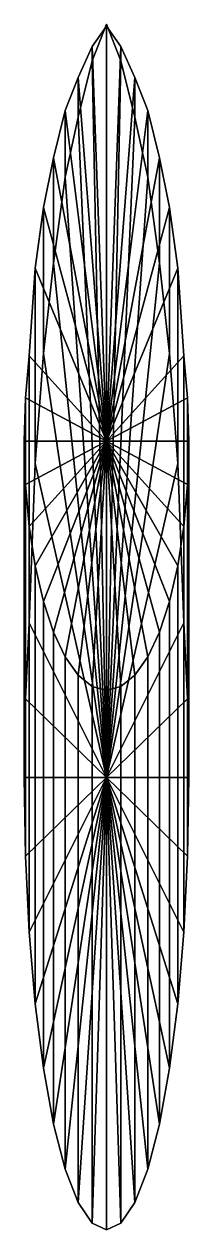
# Model space of a CAD drawing. Extents: x -0.8 to 0.8, y -4.4 to 7.3.
import ezdxf

# ---------------------------------------------------------------- set-up
doc = ezdxf.new("R2010")
doc.units = 0
doc.layers.add('CYLINDER', color=7, linetype='CONTINUOUS')

msp = doc.modelspace()

# ---------------------------------------------------------------- meshes
at = {"layer": 'CYLINDER'}
mesh = msp.add_polyface(dxfattribs=at)
corners = [(0, 0, -2.2705), (0, 3.2614, 11.921), (0.7984, 0, -2.2705), (0.7984, 0, -2.2705), (0.7984, 3.2614, 11.921), (0.7984, 3.2614, 11.921), (0.7862, 0.7618, -2.2705), (0.7862, 0.7618, -2.2705), (0.7862, 3.681, 11.921), (0.7862, 3.681, 11.921), (0.7502, 1.5004, -2.2705), (0.7502, 1.5004, -2.2705), (0.7502, 4.0878, 11.921), (0.7502, 4.0878, 11.921), (0.6914, 3.0449, -2.2705), (0.6914, 3.0449, -2.2705), (0.6914, 4.9384, 11.921), (0.6914, 4.9384, 11.921), (0.6116, 4.1122, -2.2705), (0.6116, 4.1122, -2.2705), (0.6116, 5.5262, 11.921), (0.6116, 5.5262, 11.921), (0.5132, 4.9874, -2.2705), (0.5132, 4.9874, -2.2705), (0.5132, 6.0082, 11.921), (0.5132, 6.0082, 11.921), (0.3992, 5.8214, -2.2705), (0.3992, 5.8214, -2.2705), (0.3992, 6.4675, 11.921), (0.3992, 6.4675, 11.921), (0.2731, 6.403, -2.2705), (0.2731, 6.403, -2.2705), (0.2731, 6.7879, 11.921), (0.2731, 6.7879, 11.921), (0.1386, 6.9506, -2.2705), (0.1386, 6.9506, -2.2705), (0.1386, 7.0894, 11.921), (0.1386, 7.0894, 11.921), (0, 7.3061, -2.2705), (0, 7.3061, -2.2705), (0, 7.2853, 11.921), (0, 7.2853, 11.921), (-0.1386, 6.9506, -2.2705), (-0.1386, 6.9506, -2.2705), (-0.1386, 7.0894, 11.921), (-0.1386, 7.0894, 11.921), (-0.2731, 6.403, -2.2705), (-0.2731, 6.403, -2.2705), (-0.2731, 6.7879, 11.921), (-0.2731, 6.7879, 11.921), (-0.3992, 5.8214, -2.2705), (-0.3992, 5.8214, -2.2705), (-0.3992, 6.4675, 11.921), (-0.3992, 6.4675, 11.921), (-0.5132, 4.9874, -2.2705), (-0.5132, 4.9874, -2.2705), (-0.5132, 6.0082, 11.921), (-0.5132, 6.0082, 11.921), (-0.6116, 4.1122, -2.2705), (-0.6116, 4.1122, -2.2705), (-0.6116, 5.5262, 11.921), (-0.6116, 5.5262, 11.921), (-0.6914, 3.0449, -2.2705), (-0.6914, 3.0449, -2.2705), (-0.6914, 4.9384, 11.921), (-0.6914, 4.9384, 11.921), (-0.7502, 1.5004, -2.2705), (-0.7502, 1.5004, -2.2705), (-0.7502, 4.0878, 11.921), (-0.7502, 4.0878, 11.921), (-0.7862, 0.7618, -2.2705), (-0.7862, 0.7618, -2.2705), (-0.7862, 3.681, 11.921), (-0.7862, 3.681, 11.921), (-0.7984, 0, -2.2705), (-0.7984, 0, -2.2705), (-0.7984, 3.2614, 11.921), (-0.7984, 3.2614, 11.921), (-0.7862, -0.7618, -2.2705), (-0.7862, -0.7618, -2.2705), (-0.7862, 2.8419, 11.921), (-0.7862, 2.8419, 11.921), (-0.7502, -1.5004, -2.2705), (-0.7502, -1.5004, -2.2705), (-0.7502, 2.4351, 11.921), (-0.7502, 2.4351, 11.921), (-0.6914, -2.1935, -2.2705), (-0.6914, -2.1935, -2.2705), (-0.6914, 2.0534, 11.921), (-0.6914, 2.0534, 11.921), (-0.6116, -2.8198, -2.2705), (-0.6116, -2.8198, -2.2705), (-0.6116, 1.7084, 11.921), (-0.6116, 1.7084, 11.921), (-0.5132, -3.3606, -2.2705), (-0.5132, -3.3606, -2.2705), (-0.5132, 1.4106, 11.921), (-0.5132, 1.4106, 11.921), (-0.3992, -3.7992, -2.2705), (-0.3992, -3.7992, -2.2705), (-0.3992, 1.1691, 11.921), (-0.3992, 1.1691, 11.921), (-0.2731, -4.1223, -2.2705), (-0.2731, -4.1223, -2.2705), (-0.2731, 0.9911, 11.921), (-0.2731, 0.9911, 11.921), (-0.1386, -4.3203, -2.2705), (-0.1386, -4.3203, -2.2705), (-0.1386, 0.8821, 11.921), (-0.1386, 0.8821, 11.921), (0, -4.3869, -2.2705), (0, -4.3869, -2.2705), (0, 0.8454, 11.921), (0, 0.8454, 11.921), (0.1386, -4.3203, -2.2705), (0.1386, -4.3203, -2.2705), (0.1386, 0.8821, 11.921), (0.1386, 0.8821, 11.921), (0.2731, -4.1223, -2.2705), (0.2731, -4.1223, -2.2705), (0.2731, 0.9911, 11.921), (0.2731, 0.9911, 11.921), (0.3992, -3.7992, -2.2705), (0.3992, -3.7992, -2.2705), (0.3992, 1.1691, 11.921), (0.3992, 1.1691, 11.921), (0.5132, -3.3606, -2.2705), (0.5132, -3.3606, -2.2705), (0.5132, 1.4106, 11.921), (0.5132, 1.4106, 11.921), (0.6116, -2.8198, -2.2705), (0.6116, -2.8198, -2.2705), (0.6116, 1.7084, 11.921), (0.6116, 1.7084, 11.921), (0.6914, -2.1935, -2.2705), (0.6914, -2.1935, -2.2705), (0.6914, 2.0534, 11.921), (0.6914, 2.0534, 11.921), (0.7502, -1.5004, -2.2705), (0.7502, -1.5004, -2.2705), (0.7502, 2.4351, 11.921), (0.7502, 2.4351, 11.921), (0.7862, -0.7618, -2.2705), (0.7862, -0.7618, -2.2705), (0.7862, 2.8419, 11.921), (0.7862, 2.8419, 11.921)]
mesh.append_faces([[corners[k] for k in face] for face in [(0, 2, 6, 6), (3, 4, 8, 7), (5, 1, 9, 9), (0, 6, 10, 10), (7, 8, 12, 11), (9, 1, 13, 13), (0, 10, 14, 14), (11, 12, 16, 15), (13, 1, 17, 17), (0, 14, 18, 18), (15, 16, 20, 19), (17, 1, 21, 21), (0, 18, 22, 22), (19, 20, 24, 23), (21, 1, 25, 25), (0, 22, 26, 26), (23, 24, 28, 27), (25, 1, 29, 29), (0, 26, 30, 30), (27, 28, 32, 31), (29, 1, 33, 33), (0, 30, 34, 34), (31, 32, 36, 35), (33, 1, 37, 37), (0, 34, 38, 38), (35, 36, 40, 39), (37, 1, 41, 41), (0, 38, 42, 42), (39, 40, 44, 43), (41, 1, 45, 45), (0, 42, 46, 46), (43, 44, 48, 47), (45, 1, 49, 49), (0, 46, 50, 50), (47, 48, 52, 51), (49, 1, 53, 53), (0, 50, 54, 54), (51, 52, 56, 55), (53, 1, 57, 57), (0, 54, 58, 58), (55, 56, 60, 59), (57, 1, 61, 61), (0, 58, 62, 62), (59, 60, 64, 63), (61, 1, 65, 65), (0, 62, 66, 66), (63, 64, 68, 67), (65, 1, 69, 69), (0, 66, 70, 70), (67, 68, 72, 71), (69, 1, 73, 73), (0, 70, 74, 74), (71, 72, 76, 75), (73, 1, 77, 77), (0, 74, 78, 78), (75, 76, 80, 79), (77, 1, 81, 81), (0, 78, 82, 82), (79, 80, 84, 83), (81, 1, 85, 85), (0, 82, 86, 86), (83, 84, 88, 87), (85, 1, 89, 89), (0, 86, 90, 90), (87, 88, 92, 91), (89, 1, 93, 93), (0, 90, 94, 94), (91, 92, 96, 95), (93, 1, 97, 97), (0, 94, 98, 98), (95, 96, 100, 99), (97, 1, 101, 101), (0, 98, 102, 102), (99, 100, 104, 103), (101, 1, 105, 105), (0, 102, 106, 106), (103, 104, 108, 107), (105, 1, 109, 109), (0, 106, 110, 110), (107, 108, 112, 111), (109, 1, 113, 113), (0, 110, 114, 114), (111, 112, 116, 115), (113, 1, 117, 117), (0, 114, 118, 118), (115, 116, 120, 119), (117, 1, 121, 121), (0, 118, 122, 122), (119, 120, 124, 123), (121, 1, 125, 125), (0, 122, 126, 126), (123, 124, 128, 127), (125, 1, 129, 129), (0, 126, 130, 130), (127, 128, 132, 131), (129, 1, 133, 133), (0, 130, 134, 134), (131, 132, 136, 135), (133, 1, 137, 137), (0, 134, 138, 138), (135, 136, 140, 139), (137, 1, 141, 141), (0, 138, 142, 142), (139, 140, 144, 143), (141, 1, 145, 145), (0, 142, 2, 2), (143, 144, 4, 3), (145, 1, 5, 5)]])

doc.saveas('drawing.dxf')
